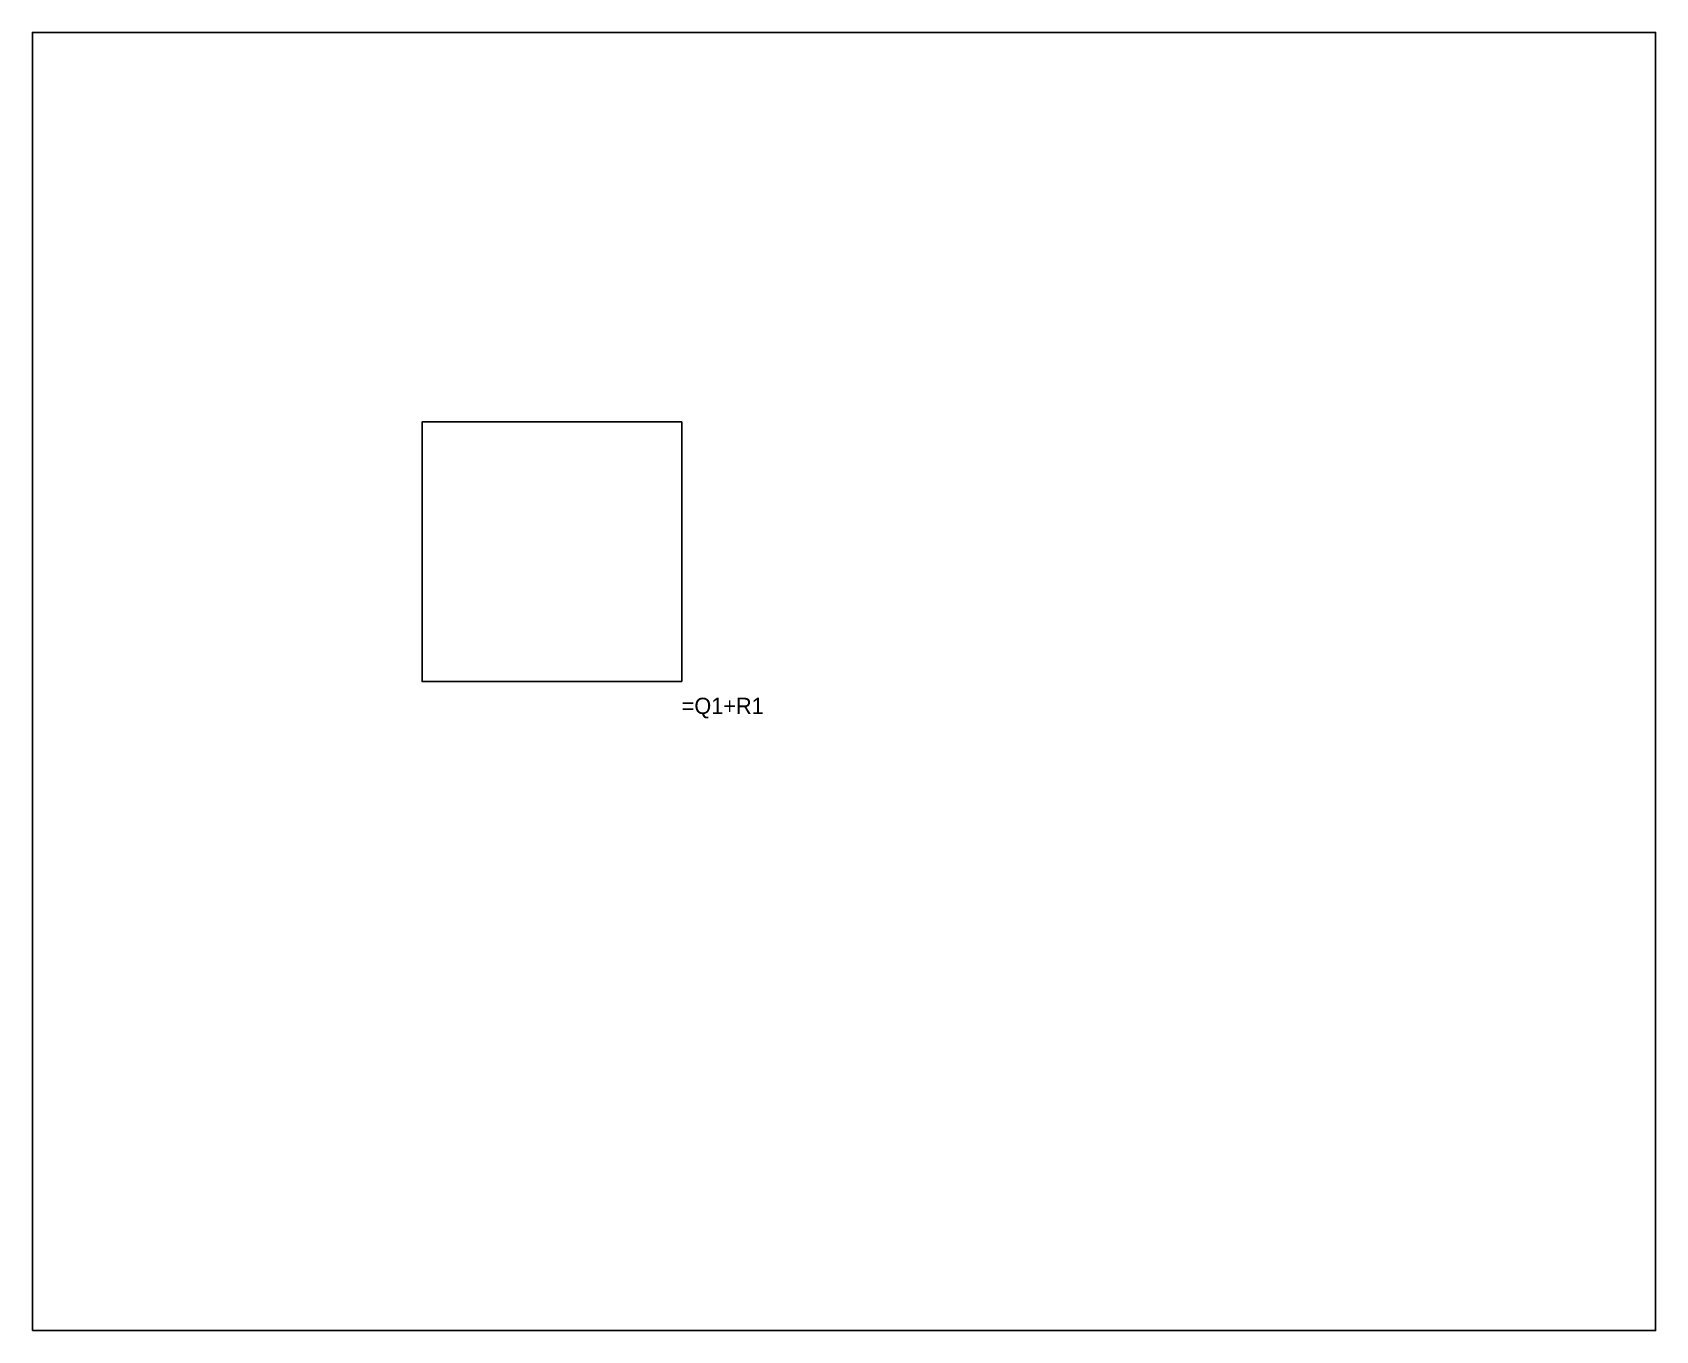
# Model space of a CAD drawing. Header units: millimetres. Extents: x 0 to 500, y 0 to 400.
import ezdxf

# ---------------------------------------------------------------- set-up
doc = ezdxf.new("R2010")
doc.units = ezdxf.units.MM

# ---------------------------------------------------------------- blocks, each defined once
blk = doc.blocks.new('MCB')
at = {"layer": 'DEVICE'}
blk.add_lwpolyline([(0, 0), (80, 0), (80, 80), (0, 80)], close=True, dxfattribs=at)
blk.add_attdef('TAG', (0, -10), '', height=5)

msp = doc.modelspace()

# ---------------------------------------------------------------- linework, layer by layer
at = {"layer": 'PANEL'}
msp.add_lwpolyline([(0, 0), (500, 0), (500, 400), (0, 400)], close=True, dxfattribs=at)

# ---------------------------------------------------------------- block references
at = {"layer": 'DEVICE'}
ref = msp.add_blockref('MCB', (200, 200), dxfattribs=dict(at, rotation=90))
ref.add_attrib('TAG', '=Q1+R1', (200, 190), dxfattribs={"height": 5})

doc.saveas('drawing.dxf')
